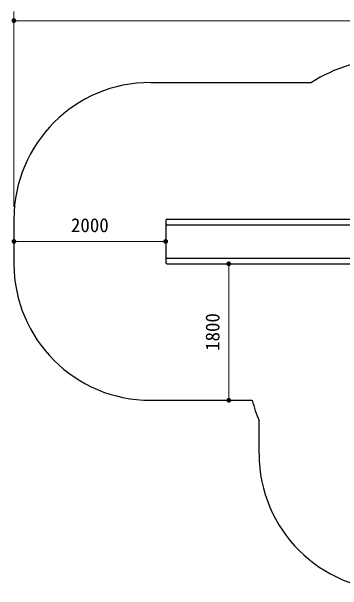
# Model space of a CAD drawing. Units: millimetres on the paper, enlarged 50 times, with parts at other scales. Extents: x 750 to 20250, y 750 to 14100.
# Drawn here: x 14734 to 16914, y 3108 to 6924 of the extents above; entities that cross this region are included whole.
import ezdxf
from ezdxf.enums import TextEntityAlignment as Align

# ---------------------------------------------------------------- set-up
doc = ezdxf.new("R2010")
doc.units = ezdxf.units.MM
doc.header["$LTSCALE"] = 50
doc.layers.add('D-STR-1', color=1, linetype='Continuous', lineweight=25)
doc.layers.add('D-STR-DIM', color=7, linetype='Continuous', lineweight=13)
doc.styles.add('ＭＳ ゴシック', font='')
doc.styles.get('ＭＳ ゴシック').set_extended_font_data('MS Gothic')

# ---------------------------------------------------------------- blocks, each defined once
blk = doc.blocks.new('filled_dot')
at = {"color": 0, "linetype": 'Continuous', "lineweight": -2, "const_width": 1.25}
blk.add_lwpolyline([(-0.625, 0, 1), (0.625, 0, 1)], format="xyb", close=True, dxfattribs=at)

msp = doc.modelspace()

# ---------------------------------------------------------------- linework, layer by layer
at = {"layer": 'D-STR-1'}
for p, q in [((15649.42, 6456.71), (16711.1, 6456.71)), ((14749.42, 5556.71), (14749.42, 5261.71)), ((15749.42, 5546.71), (15749.42, 5271.71)), ((15759.42, 5556.71), (17196.92, 5556.71)), ((15759.42, 5519.21), (17196.92, 5519.21)), ((15759.42, 5299.21), (17196.92, 5299.21)), ((15759.42, 5261.71), (17196.92, 5261.71)), ((15649.42, 4361.71), (16319.89, 4361.71)), ((16364.92, 4008.24), (16364.92, 4226.32))]:
    msp.add_line(p, q, dxfattribs=at)
for centre, radius, start, end in [((17214.92, 5684.21), 922.27, 89.96688, 123.11217), ((15649.42, 5556.71), 900, 90, 180), ((15759.42, 5546.71), 10, 90, 180), ((15759.42, 5529.21), 10, 180, 270), ((15759.42, 5289.21), 10, 90, 180), ((15759.42, 5271.71), 10, 180, 270), ((15649.42, 5261.71), 900, 180, 270), ((17214.92, 4584.21), 922.27, 193.9604, 202.83386), ((17264.92, 4008.24), 900, 180, 270)]:
    msp.add_arc(centre, radius, start, end, dxfattribs=at)
at = {"layer": 'D-STR-DIM'}
for p, q in [((14749.42, 5636.71), (14749.42, 6924.28)), ((14749.42, 6864.28), (19676.95, 6864.28)), ((15749.42, 5409.21), (14749.42, 5409.21)), ((16164.89, 4361.71), (16164.89, 5261.71))]:
    msp.add_line(p, q, dxfattribs=at)

# ---------------------------------------------------------------- block references
at = {"layer": 'D-STR-DIM', "xscale": 12.5, "yscale": 12.5}
for p in [(14749.42, 6864.28), (14749.42, 5409.21)]:
    msp.add_blockref('filled_dot', p, dxfattribs=at)
for p, rotation in [((15749.42, 5409.21), 180), ((16164.89, 5261.71), 270), ((16164.89, 4361.71), 90)]:
    msp.add_blockref('filled_dot', p, dxfattribs=dict(at, rotation=rotation))

# ---------------------------------------------------------------- texts
at = {"layer": 'D-STR-DIM', "style": 'ＭＳ ゴシック'}
msp.add_text('2000', height=91.64, dxfattribs=at).set_placement((15249.42, 5516.1), align=Align.MIDDLE_CENTER)
msp.add_text('1800', height=91.64, rotation=90, dxfattribs=at).set_placement((16058, 4811.71), align=Align.MIDDLE_CENTER)

doc.saveas('drawing.dxf')
